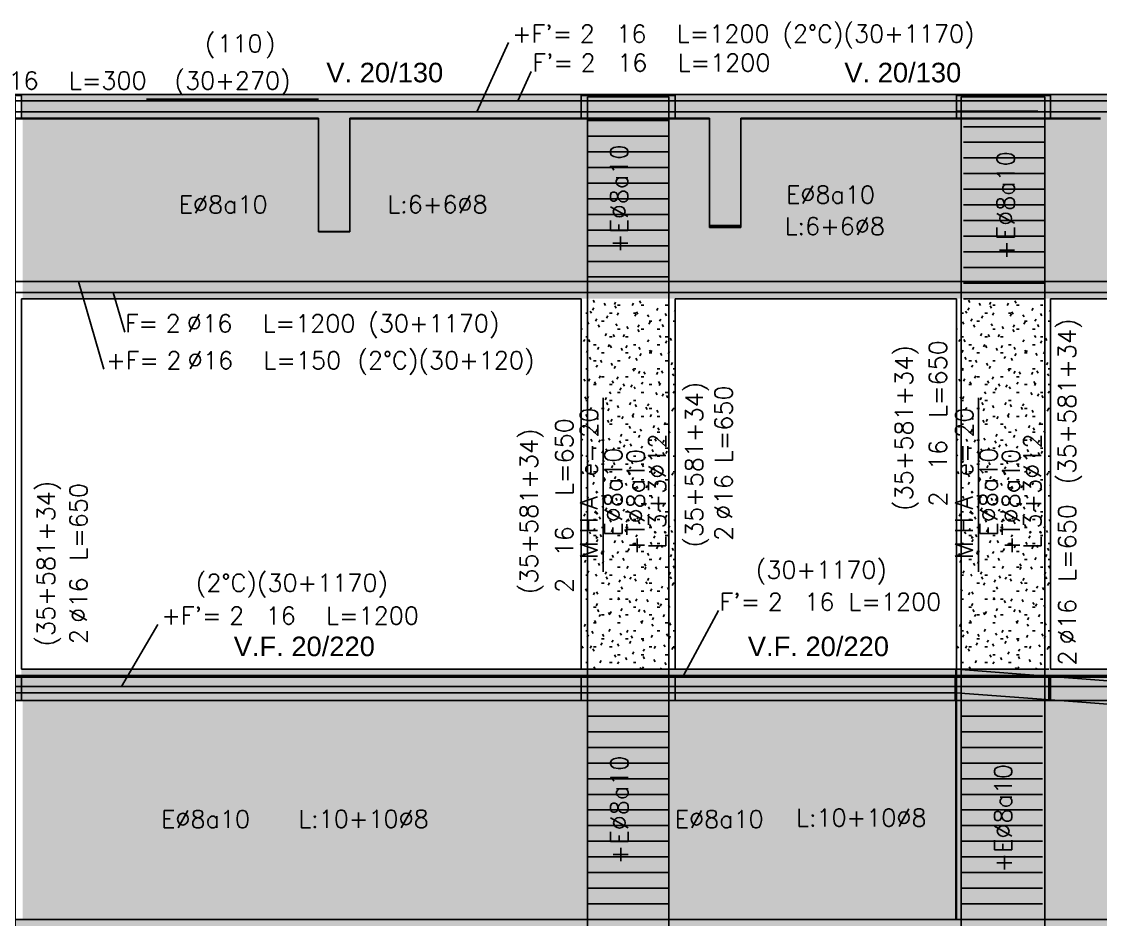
# Model space of a CAD drawing. Extents: x -58 to 5689, y 66 to 4123.
# Drawn here: x 644 to 1334, y 412 to 986 of the extents above; entities that cross this region are included whole.
import ezdxf
from ezdxf.enums import TextEntityAlignment as Align

# ---------------------------------------------------------------- set-up
doc = ezdxf.new("R2010")
doc.units = 0
doc.header["$LTSCALE"] = 30
doc.header["$MEASUREMENT"] = 0
doc.layers.get('0').update_dxf_attribs({"linetype": 'CONTINUOUS'})
doc.layers.add('EJE8$0$RLA-ACHURADO', color=30, linetype='CONTINUOUS', transparency=0.7)
doc.layers.add('EJE8$0$RLA-CONTORNO', color=30, linetype='CONTINUOUS', lineweight=25)
doc.layers.add('EJE8$0$RLA-TEXTOS-1', color=9, linetype='CONTINUOUS', lineweight=9)
for name, color, linetype in [('EJE8$0$RLA-CONTORNOS', 3, 'CONTINUOUS'), ('EJE8$0$RLA-FE', 7, 'CONTINUOUS'), ('EJE8$0$RLA-TEXTOS-FE', 9, 'CONTINUOUS'), ('EJE8$0$TEXTOS-FE', 9, 'CONTINUOUS'), ('EJE8$0$TEXTOS1', 9, 'CONTINUOUS')]:
    doc.layers.add(name, color=color, linetype=linetype)
doc.styles.add('EJE8$0$Arial_2', font='arial.ttf', dxfattribs={"height": 12.5})
doc.styles.add('EJE8$0$ROMANS', font='romans.shx', dxfattribs={"height": 11.25})
pattern_1 = [(0, (-1384.834, -1595.194), (20.32, 5.08), [1.676, -13.564, 1.676, -13.564, -81.28]), (0, (-1384.834, -1595.194), (20.32, 5.08), [-30.48, 1.676, -28.804, 1.676, -13.564, -35.56]), (0, (-1384.834, -1595.194), (20.32, 5.08), [-76.2, 1.676, -8.484, 1.676, -23.724]), (120, (-1377.214, -1592.654), (-14.559409, 15.057636), [1.676, -13.564, 1.676, -13.564, -81.28]), (120, (-1377.214, -1592.654), (-14.559409, 15.057636), [-30.48, 1.676, -28.804, 1.676, -13.564, -35.56]), (120, (-1377.214, -1592.654), (-14.559409, 15.057636), [-76.2, 1.676, -8.484, 1.676, -23.724]), (240, (-1374.674, -1582.494), (-5.760591, -20.137636), [1.676, -13.564, 1.676, -13.564, -81.28]), (240, (-1374.674, -1582.494), (-5.760591, -20.137636), [-30.48, 1.676, -28.804, 1.676, -13.564, -35.56]), (240, (-1374.674, -1582.494), (-5.760591, -20.137636), [-76.2, 1.676, -8.484, 1.676, -23.724])]

# ---------------------------------------------------------------- blocks, each defined once
blk = doc.blocks.new('*U81')
at = {"layer": 'EJE8$0$RLA-FE'}
for p, q in [((0, -30), (0, 0)), ((0, 0), (188.21, 0)), ((188.21, 0), (238.21, 0)), ((238.21, 0), (270, 0)), ((270, 0), (270, 0))]:
    blk.add_line(p, q, dxfattribs=at)
at = {"layer": 'EJE8$0$RLA-FE', "color": 3, "style": 'EJE8$0$ROMANS', "flags": 8}
for tag, p in [('F=', (43.44, 7.32)), ('NUM', (57.85, 7.32))]:
    blk.add_attdef(tag, text='', height=11.25, dxfattribs=at).set_placement(p, align=Align.RIGHT)
at = {"layer": 'EJE8$0$RLA-FE', "color": 3, "style": 'EJE8$0$ROMANS'}
for tag, p, flags in [('PHI', (61.74, 7.54), 14), ('DIAM', (71.6, 7.32), 12), ('MINUS', (93.62, 7.32), 13), ('MARK', (107.01, 7.32), 13), ('TEXTO_FE1', (110.31, 7.32), 8), ('TEXTO_FE2', (177.83, 7.34), 8), ('TIPO', (133.8, -75.78), 13), ('NVECES', (119.93, -94.72), 13), ('NUMFE', (123.86, -114.48), 13), ('CAPA', (132.06, -133.6), 13), ('DESPLAZA', (278.34, -151.59), 13), ('ESPACIO', (284.39, -169.95), 13), ('CANT', (298.23, -188.75), 13)]:
    blk.add_attdef(tag, p, '', height=11.25, dxfattribs=dict(at, flags=flags))
blk = doc.blocks.new('*U84')
at = {"layer": 'EJE8$0$RLA-FE'}
for q in [(0, 0), (1118.21, 0)]:
    blk.add_line((0, 0), q, dxfattribs=at)
at = {"layer": 'EJE8$0$RLA-FE', "color": 3, "style": 'EJE8$0$ROMANS', "flags": 8}
for tag, p in [('F=', (272.77, 18.78)), ('NUM', (287.18, 18.78))]:
    blk.add_attdef(tag, text='', height=11.25, dxfattribs=at).set_placement(p, align=Align.RIGHT)
at = {"layer": 'EJE8$0$RLA-FE', "color": 3, "style": 'EJE8$0$ROMANS'}
for tag, p, flags in [('PHI', (291.08, 18.99), 14), ('DIAM', (300.93, 18.78), 12), ('MINUS', (322.95, 18.78), 13), ('MARK', (336.34, 18.78), 13), ('TEXTO_FE1', (339.64, 18.78), 8), ('TEXTO_FE2', (407.17, 18.8), 8), ('TIPO', (598.8, -75.78), 13), ('NVECES', (584.93, -94.72), 13), ('NUMFE', (588.86, -114.48), 13), ('CAPA', (597.06, -133.6), 13), ('DESPLAZA', (278.34, -151.59), 13), ('ESPACIO', (284.39, -169.95), 13), ('CANT', (298.23, -188.75), 13)]:
    blk.add_attdef(tag, p, '', height=11.25, dxfattribs=dict(at, flags=flags))
blk = doc.blocks.new('*U83')
at = {"layer": 'EJE8$0$RLA-FE', "color": 6}
blk.add_line((0, 1), (110, 1), dxfattribs=at)
at = {"layer": 'EJE8$0$RLA-FE', "color": 3, "style": 'EJE8$0$ROMANS', "flags": 8}
for tag, p in [('(', (40.66, 31.05)), ('EMP', (59.68, 31.05)), (')', (78.99, 31.05))]:
    blk.add_attdef(tag, text='', height=11.25, dxfattribs=at).set_placement(p, align=Align.CENTER)
blk = doc.blocks.new('*U88')
at = {"layer": 'EJE8$0$RLA-FE'}
blk.add_line((0, 0), (1088.21, 0), dxfattribs=at)
at = {"layer": 'EJE8$0$RLA-FE', "color": 3, "style": 'EJE8$0$ROMANS', "flags": 8}
for tag, p in [('F=', (167.37, -25.3)), ('NUM', (181.78, -25.3))]:
    blk.add_attdef(tag, text='', height=11.25, dxfattribs=at).set_placement(p, align=Align.RIGHT)
at = {"layer": 'EJE8$0$RLA-FE', "color": 3, "style": 'EJE8$0$ROMANS'}
for tag, p, flags in [('PHI', (185.67, -25.08), 12), ('DIAM', (195.53, -25.3), 12), ('MINUS', (217.55, -25.3), 13), ('MARK', (230.94, -25.3), 13), ('TEXTO_FE1', (234.24, -25.3), 8), ('TEXTO_FE2', (301.76, -25.28), 8), ('TIPO', (583.8, -57.92), 13), ('NVECES', (569.93, -76.86), 13), ('NUMFE', (573.86, -96.62), 13), ('CAPA', (582.06, -115.74), 13), ('DESPLAZA', (277.18, -134.17), 13), ('ESPACIO', (283.22, -152.53), 13), ('CANT', (297.06, -171.33), 13)]:
    blk.add_attdef(tag, p, '', height=11.25, dxfattribs=dict(at, flags=flags))
blk = doc.blocks.new('*U89')
at = {"layer": 'EJE8$0$RLA-FE'}
blk.add_line((0, 0), (1088.21, 0), dxfattribs=at)
at = {"layer": 'EJE8$0$RLA-FE', "color": 3, "style": 'EJE8$0$ROMANS', "flags": 8}
for tag, p in [('F=', (432.23, 44.26)), ('NUM', (446.63, 44.26))]:
    blk.add_attdef(tag, text='', height=11.25, dxfattribs=at).set_placement(p, align=Align.RIGHT)
at = {"layer": 'EJE8$0$RLA-FE', "color": 3, "style": 'EJE8$0$ROMANS'}
for tag, p, flags in [('PHI', (450.53, 44.48), 14), ('DIAM', (460.39, 44.26), 12), ('MINUS', (482.4, 44.26), 13), ('MARK', (495.8, 44.26), 13), ('TEXTO_FE1', (499.1, 44.26), 8), ('TEXTO_FE2', (566.62, 44.28), 8), ('TIPO', (583.8, -75.78), 13), ('NVECES', (569.93, -94.72), 13), ('NUMFE', (573.86, -114.48), 13), ('CAPA', (582.06, -133.6), 13), ('DESPLAZA', (278.34, -151.59), 13), ('ESPACIO', (284.39, -169.95), 13), ('CANT', (298.23, -188.75), 13)]:
    blk.add_attdef(tag, p, '', height=11.25, dxfattribs=dict(at, flags=flags))
blk = doc.blocks.new('*U90')
at = {"layer": 'EJE8$0$RLA-FE'}
blk.add_line((0, 0), (1088.21, 0), dxfattribs=at)
at = {"layer": 'EJE8$0$RLA-FE', "color": 3, "style": 'EJE8$0$ROMANS', "flags": 8}
for tag, p in [('F=', (167.87, -56.05)), ('NUM', (182.28, -56.05))]:
    blk.add_attdef(tag, text='', height=11.25, dxfattribs=at).set_placement(p, align=Align.RIGHT)
at = {"layer": 'EJE8$0$RLA-FE', "color": 3, "style": 'EJE8$0$ROMANS'}
for tag, p, flags in [('PHI', (186.18, -55.83), 12), ('DIAM', (196.03, -56.05), 12), ('MINUS', (218.05, -56.05), 13), ('MARK', (231.44, -56.05), 13), ('TEXTO_FE1', (234.75, -56.05), 8), ('TEXTO_FE2', (294.78, -56.03), 8), ('TIPO', (583.8, -57.92), 13), ('NVECES', (569.93, -76.86), 13), ('NUMFE', (573.86, -96.62), 13), ('CAPA', (582.06, -115.74), 13), ('DESPLAZA', (277.18, -134.17), 13), ('ESPACIO', (283.22, -152.53), 13), ('CANT', (297.06, -171.33), 13)]:
    blk.add_attdef(tag, p, '', height=11.25, dxfattribs=dict(at, flags=flags))
blk = doc.blocks.new('*U97')
at = {"layer": 'EJE8$0$RLA-FE'}
blk.add_line((0, 0), (1088.21, 0), dxfattribs=at)
at = {"layer": 'EJE8$0$RLA-FE', "color": 3, "style": 'EJE8$0$ROMANS'}
for tag, p, flags in [('TEXTO_FE2', (549.62, 61.96), 8), ('PHI', (570.78, 41.68), 14), ('DIAM', (580.64, 41.47), 12), ('MINUS', (602.66, 41.47), 13), ('TEXTO_FE1', (608.89, 41.47), 8), ('MARK', (616.05, 41.47), 13), ('TIPO', (583.8, -75.78), 13), ('NVECES', (569.93, -94.72), 13), ('NUMFE', (573.86, -114.48), 13), ('CAPA', (582.06, -133.6), 13), ('DESPLAZA', (278.34, -151.59), 13), ('ESPACIO', (284.39, -169.95), 13), ('CANT', (298.23, -188.75), 13)]:
    blk.add_attdef(tag, p, '', height=11.25, dxfattribs=dict(at, flags=flags))
at = {"layer": 'EJE8$0$RLA-FE', "color": 3, "style": 'EJE8$0$ROMANS', "flags": 8}
for tag, p in [('F=', (552.48, 41.47)), ('NUM', (566.89, 41.47))]:
    blk.add_attdef(tag, text='', height=11.25, dxfattribs=at).set_placement(p, align=Align.RIGHT)
blk = doc.blocks.new('*U98')
at = {"layer": 'EJE8$0$RLA-FE'}
blk.add_line((0, 0), (1088.21, 0), dxfattribs=at)
at = {"layer": 'EJE8$0$RLA-FE', "color": 3, "style": 'EJE8$0$ROMANS'}
for tag, p, flags in [('TEXTO_FE2', (191.46, 60.64), 8), ('PHI', (226.25, 39.83), 14), ('DIAM', (236.1, 39.62), 12), ('MINUS', (258.12, 39.62), 13), ('MARK', (271.51, 39.62), 13), ('TEXTO_FE1', (274.81, 39.62), 8), ('TIPO', (583.8, -75.78), 13), ('NVECES', (569.93, -94.72), 13), ('NUMFE', (573.86, -114.48), 13), ('CAPA', (582.06, -133.6), 13), ('DESPLAZA', (278.34, -151.59), 13), ('ESPACIO', (284.39, -169.95), 13), ('CANT', (298.23, -188.75), 13)]:
    blk.add_attdef(tag, p, '', height=11.25, dxfattribs=dict(at, flags=flags))
at = {"layer": 'EJE8$0$RLA-FE', "color": 3, "style": 'EJE8$0$ROMANS', "flags": 8}
for tag, p in [('F=', (207.94, 39.62)), ('NUM', (222.35, 39.62))]:
    blk.add_attdef(tag, text='', height=11.25, dxfattribs=at).set_placement(p, align=Align.RIGHT)
blk = doc.blocks.new('*U106')
at = {"layer": 'EJE8$0$RLA-FE'}
for p, q in [((0, 35), (0, 0)), ((581, 0), (581, 34)), ((0, 0), (499.21, 0)), ((499.21, 0), (549.21, 0)), ((549.21, 0), (581, 0))]:
    blk.add_line(p, q, dxfattribs=at)
at = {"layer": 'EJE8$0$RLA-FE', "color": 3, "style": 'EJE8$0$ROMANS'}
for tag, p, flags in [('TEXTO_FE2', (229.53, -25.28), 8), ('PHI', (244.63, -45.82), 12), ('DIAM', (254.49, -46.03), 12), ('MINUS', (276.51, -46.03), 13), ('TEXTO_FE1', (284.43, -46.03), 8), ('MARK', (289.9, -46.03), 13), ('TIPO', (289.3, -57.92), 13), ('NVECES', (275.43, -76.86), 13), ('NUMFE', (279.36, -96.62), 13), ('CAPA', (287.56, -115.74), 13), ('DESPLAZA', (277.18, -134.17), 13), ('ESPACIO', (283.22, -152.53), 13), ('CANT', (297.06, -171.33), 13)]:
    blk.add_attdef(tag, p, '', height=11.25, dxfattribs=dict(at, flags=flags))
at = {"layer": 'EJE8$0$RLA-FE', "color": 3, "style": 'EJE8$0$ROMANS', "flags": 8}
for tag, p in [('F=', (226.33, -46.03)), ('NUM', (240.74, -46.03))]:
    blk.add_attdef(tag, text='', height=11.25, dxfattribs=at).set_placement(p, align=Align.RIGHT)
blk = doc.blocks.new('*U104')
at = {"layer": 'EJE8$0$RLA-FE'}
for p, q in [((0, 35), (0, 0)), ((581, 0), (581, 34)), ((0, 0), (499.21, 0)), ((499.21, 0), (549.21, 0)), ((549.21, 0), (581, 0))]:
    blk.add_line(p, q, dxfattribs=at)
at = {"layer": 'EJE8$0$RLA-FE', "color": 3, "style": 'EJE8$0$ROMANS'}
for tag, p, flags in [('TEXTO_FE2', (292.81, -21.81), 8), ('PHI', (310.61, -40.41), 12), ('DIAM', (320.46, -40.62), 12), ('MINUS', (342.48, -40.62), 13), ('TEXTO_FE1', (346.8, -40.62), 8), ('MARK', (355.87, -40.62), 13), ('TIPO', (289.3, -57.92), 13), ('NVECES', (275.43, -76.86), 13), ('NUMFE', (279.36, -96.62), 13), ('CAPA', (287.56, -115.74), 13), ('DESPLAZA', (277.18, -134.17), 13), ('ESPACIO', (283.22, -152.53), 13), ('CANT', (297.06, -171.33), 13)]:
    blk.add_attdef(tag, p, '', height=11.25, dxfattribs=dict(at, flags=flags))
at = {"layer": 'EJE8$0$RLA-FE', "color": 3, "style": 'EJE8$0$ROMANS', "flags": 8}
for tag, p in [('F=', (292.3, -40.62)), ('NUM', (306.71, -40.62))]:
    blk.add_attdef(tag, text='', height=11.25, dxfattribs=at).set_placement(p, align=Align.RIGHT)
blk = doc.blocks.new('*U102')
at = {"layer": 'EJE8$0$RLA-FE'}
for p, q in [((0, 35), (0, 0)), ((581, 0), (581, 34)), ((0, 0), (499.21, 0)), ((499.21, 0), (549.21, 0)), ((549.21, 0), (581, 0))]:
    blk.add_line(p, q, dxfattribs=at)
at = {"layer": 'EJE8$0$RLA-FE', "color": 3, "style": 'EJE8$0$ROMANS', "flags": 8}
for tag, p in [('F=', (212.59, -19.89)), ('NUM', (227, -19.89))]:
    blk.add_attdef(tag, text='', height=11.25, dxfattribs=at).set_placement(p, align=Align.RIGHT)
at = {"layer": 'EJE8$0$RLA-FE', "color": 3, "style": 'EJE8$0$ROMANS'}
for tag, p, flags in [('PHI', (230.9, -19.68), 12), ('DIAM', (240.75, -19.89), 12), ('MINUS', (262.77, -19.89), 13), ('TEXTO_FE1', (270.94, -19.89), 8), ('MARK', (276.16, -19.89), 13), ('TEXTO_FE2', (333.28, -19.88), 8), ('TIPO', (289.3, -57.92), 13), ('NVECES', (275.43, -76.86), 13), ('NUMFE', (279.36, -96.62), 13), ('CAPA', (287.56, -115.74), 13), ('DESPLAZA', (277.18, -134.17), 13), ('ESPACIO', (283.22, -152.53), 13), ('CANT', (297.06, -171.33), 13)]:
    blk.add_attdef(tag, p, '', height=11.25, dxfattribs=dict(at, flags=flags))
blk = doc.blocks.new('*U105')
at = {"layer": 'EJE8$0$RLA-FE'}
for p, q in [((0, -35), (0, 0)), ((0, 0), (499.21, 0)), ((499.21, 0), (549.21, 0)), ((549.21, 0), (581, 0)), ((581, 0), (581, -34))]:
    blk.add_line(p, q, dxfattribs=at)
at = {"layer": 'EJE8$0$RLA-FE', "color": 3, "style": 'EJE8$0$ROMANS'}
for tag, p, flags in [('TEXTO_FE2', (262.95, 31.87), 8), ('PHI', (277.32, 9.54), 14), ('DIAM', (287.18, 9.32), 12), ('MINUS', (309.2, 9.32), 13), ('MARK', (322.59, 9.32), 13), ('TEXTO_FE1', (325.89, 9.32), 8), ('TIPO', (289.3, -75.78), 13), ('NVECES', (275.43, -94.72), 13), ('NUMFE', (279.36, -114.48), 13), ('CAPA', (287.56, -133.6), 13), ('DESPLAZA', (278.34, -151.59), 13), ('ESPACIO', (284.39, -169.95), 13), ('CANT', (298.23, -188.75), 13)]:
    blk.add_attdef(tag, p, '', height=11.25, dxfattribs=dict(at, flags=flags))
at = {"layer": 'EJE8$0$RLA-FE', "color": 3, "style": 'EJE8$0$ROMANS', "flags": 8}
for tag, p in [('F=', (259.02, 9.32)), ('NUM', (273.43, 9.32))]:
    blk.add_attdef(tag, text='', height=11.25, dxfattribs=at).set_placement(p, align=Align.RIGHT)
blk = doc.blocks.new('*U107')
at = {"layer": 'EJE8$0$RLA-FE'}
for p, q in [((0, -35), (0, 0)), ((0, 0), (499.21, 0)), ((499.21, 0), (549.21, 0)), ((549.21, 0), (581, 0)), ((581, 0), (581, -34))]:
    blk.add_line(p, q, dxfattribs=at)
at = {"layer": 'EJE8$0$RLA-FE', "color": 3, "style": 'EJE8$0$ROMANS'}
for tag, p, flags in [('TEXTO_FE2', (316.22, 31.07), 8), ('PHI', (332.55, 9.54), 14), ('DIAM', (342.4, 9.32), 12), ('MINUS', (364.42, 9.32), 13), ('TEXTO_FE1', (375.75, 9.32), 8), ('MARK', (377.81, 9.32), 13), ('TIPO', (289.3, -75.78), 13), ('NVECES', (275.43, -94.72), 13), ('NUMFE', (279.36, -114.48), 13), ('CAPA', (287.56, -133.6), 13), ('DESPLAZA', (278.34, -151.59), 13), ('ESPACIO', (284.39, -169.95), 13), ('CANT', (298.23, -188.75), 13)]:
    blk.add_attdef(tag, p, '', height=11.25, dxfattribs=dict(at, flags=flags))
at = {"layer": 'EJE8$0$RLA-FE', "color": 3, "style": 'EJE8$0$ROMANS', "flags": 8}
for tag, p in [('F=', (314.24, 9.32)), ('NUM', (328.65, 9.32))]:
    blk.add_attdef(tag, text='', height=11.25, dxfattribs=at).set_placement(p, align=Align.RIGHT)
blk = doc.blocks.new('*U118')
at = {"layer": 'EJE8$0$TEXTOS1', "color": 5}
blk.add_line((-55.6, 0), (55.6, 0), dxfattribs=at)
at = {"layer": 'EJE8$0$TEXTOS-FE', "color": 9, "style": 'EJE8$0$ROMANS', "flags": 12}
for tag, p in [('ESTRIBO', (-49.18, -16.67)), ('TRABA', (-48.07, -31.87))]:
    blk.add_attdef(tag, p, '', height=11.25, dxfattribs=at)
at = {"layer": 'EJE8$0$TEXTOS1', "color": 9, "style": 'EJE8$0$ROMANS'}
blk.add_text('M.H.A. e=', height=11.25, dxfattribs=at).set_placement((-10.55, 3.6), align=Align.CENTER)
at = {"layer": 'EJE8$0$TEXTOS1', "color": 9, "style": 'EJE8$0$ROMANS', "flags": 12}
blk.add_attdef('ESPESOR', (30.06, 3.44), '', height=11.25, dxfattribs=at)
blk = doc.blocks.new('EJE8')
at = {"layer": 'EJE8$0$RLA-ACHURADO'}
h = blk.add_hatch(dxfattribs=at)
h.set_pattern_fill('SAND - DENSE', color=256, style=0, pattern_type=2)
h.set_pattern_definition(pattern_1)
h.paths.add_polyline_path([(-1446.4, -555), (-1446.4, -424.47), (-2343.85, -424.47), (-2343.85, -555)])
h = blk.add_hatch(dxfattribs=at)
h.set_pattern_fill('SAND - DENSE', color=256, style=0, pattern_type=2)
h.set_pattern_definition([(0, (-1384.834, -439.505), (20.32, 0.028), [1.676, -13.564, 1.676, -13.564, -81.28]), (0, (-1384.834, -439.505), (20.32, 0.028), [-30.48, 1.676, -28.804, 1.676, -13.564, -35.56]), (0, (-1384.834, -439.505), (20.32, 0.028), [-76.2, 1.676, -8.484, 1.676, -23.724]), (179.455, (-1377.214, -439.491), (-14.5598739844, 0.0824958117), [0.838, -6.782, 0.838, -6.782, -40.642]), (179.455, (-1377.214, -439.491), (-14.5598739844, 0.0824958117), [-15.241, 0.838, -14.402, 0.838, -6.782, -17.781]), (179.455, (-1377.214, -439.491), (-14.5598739844, 0.0824958117), [-38.102, 0.838, -4.242, 0.838, -11.862]), (180.545, (-1374.674, -439.435), (-5.7602067108, -0.1107955282), [0.838, -6.782, 0.838, -6.782, -40.642]), (180.545, (-1374.674, -439.435), (-5.7602067108, -0.1107955282), [-15.241, 0.838, -14.402, 0.838, -6.782, -17.781]), (180.545, (-1374.674, -439.435), (-5.7602067108, -0.1107955282), [-38.102, 0.838, -4.242, 0.838, -11.862])])
h.paths.add_polyline_path([(-1761.01, -439.75), (-1654.51, -439.75), (-1654.51, -439.47), (-1884.51, -439.47), (-1884.51, -439.75)], flags=0)
h.paths.add_polyline_path([(-1926.51, -439.75), (-1904.51, -439.75), (-1904.51, -439.47), (-2134.51, -439.47), (-2134.51, -439.75), (-1986.51, -439.75)], flags=0)
h.paths.add_polyline_path([(-654.52, -439.75), (-654.52, -439.47), (-884.52, -439.47), (-884.52, -439.75), (-727.67, -439.75)], flags=0)
h.paths.add_polyline_path([(-528.02, -439.75), (-404.52, -439.75), (-404.52, -439.47), (-634.52, -439.47), (-634.52, -439.75)], flags=0)
h.paths.add_polyline_path([(-384.52, -439.75), (-259.52, -439.75), (-259.52, -439.47), (-384.52, -439.47)], flags=0)
h.paths.add_polyline_path([(-2154.51, -439.75), (-2154.51, -439.47), (-2409.52, -439.47), (-2409.52, -439.75), (-2272.59, -439.75)], flags=0)
h.paths.add_polyline_path([(-1384.52, -439.75), (-1154.52, -439.75), (-1154.52, -439.47), (-1384.52, -439.47)], flags=0)
h.paths.add_polyline_path([(-904.52, -439.75), (-904.52, -439.47), (-1134.52, -439.47), (-1134.52, -439.75), (-1028.02, -439.75)], flags=0)
h.paths.add_polyline_path([(-1446.51, -439.75), (-1404.52, -439.75), (-1404.52, -439.47), (-1634.51, -439.47), (-1634.51, -439.75), (-1511.02, -439.75)], flags=0)
h = blk.add_hatch(dxfattribs=at)
h.set_pattern_fill('SAND - DENSE', color=256, style=0, pattern_type=2)
h.set_pattern_definition([(0, (-1384.834, -508.417), (20.32, 0.05), [1.676, -13.564, 1.676, -13.564, -81.28]), (0, (-1384.834, -508.417), (20.32, 0.05), [-30.48, 1.676, -28.804, 1.676, -13.564, -35.56]), (0, (-1384.834, -508.417), (20.32, 0.05), [-76.2, 1.676, -8.484, 1.676, -23.724]), (179.016, (-1377.214, -508.392), (-14.559587327, 0.149056623), [0.838, -6.783, 0.838, -6.783, -40.646]), (179.016, (-1377.214, -508.392), (-14.559587327, 0.149056623), [-15.242, 0.838, -14.404, 0.838, -6.783, -17.783]), (179.016, (-1377.214, -508.392), (-14.559587327, 0.149056623), [-38.106, 0.838, -4.242, 0.838, -11.864]), (180.984, (-1374.674, -508.291), (-5.760415636, -0.199954232), [0.838, -6.783, 0.838, -6.783, -40.646]), (180.984, (-1374.674, -508.291), (-5.760415636, -0.199954232), [-15.242, 0.838, -14.404, 0.838, -6.783, -17.783]), (180.984, (-1374.674, -508.291), (-5.760415636, -0.199954232), [-38.106, 0.838, -4.242, 0.838, -11.864])])
h.paths.add_polyline_path([(-1904.51, -508.82), (-1884.51, -508.82), (-1884.51, -508.31), (-1904.51, -508.31)], flags=0)
h = blk.add_hatch(dxfattribs=at)
h.set_pattern_fill('SAND - DENSE', color=256, style=0, pattern_type=2)
h.set_pattern_definition([(0, (-1026.8213, -1776.0603), (20.32, 5.08), [1.676, -13.564, 1.676, -13.564, -81.28]), (0, (-1026.8213, -1776.0603), (20.32, 5.08), [-30.48, 1.676, -28.804, 1.676, -13.564, -35.56]), (0, (-1026.8213, -1776.0603), (20.32, 5.08), [-76.2, 1.676, -8.484, 1.676, -23.724]), (120, (-1019.2013, -1773.5203), (-14.559409, 15.057636), [1.676, -13.564, 1.676, -13.564, -81.28]), (120, (-1019.2013, -1773.5203), (-14.559409, 15.057636), [-30.48, 1.676, -28.804, 1.676, -13.564, -35.56]), (120, (-1019.2013, -1773.5203), (-14.559409, 15.057636), [-76.2, 1.676, -8.484, 1.676, -23.724]), (240, (-1016.6613, -1763.3603), (-5.760591, -20.137636), [1.676, -13.564, 1.676, -13.564, -81.28]), (240, (-1016.6613, -1763.3603), (-5.760591, -20.137636), [-30.48, 1.676, -28.804, 1.676, -13.564, -35.56]), (240, (-1016.6613, -1763.3603), (-5.760591, -20.137636), [-76.2, 1.676, -8.484, 1.676, -23.724])])
h.paths.add_polyline_path([(-1926.51, -792), (-1926.51, -555.31), (-1986.51, -555.31), (-1986.51, -792)])
h = blk.add_hatch(dxfattribs=at)
h.set_pattern_fill('SAND - DENSE', color=256, style=0, pattern_type=2)
h.set_pattern_definition([(0, (-786.8213, -1776.0603), (20.32, 5.08), [1.676, -13.564, 1.676, -13.564, -81.28]), (0, (-786.8213, -1776.0603), (20.32, 5.08), [-30.48, 1.676, -28.804, 1.676, -13.564, -35.56]), (0, (-786.8213, -1776.0603), (20.32, 5.08), [-76.2, 1.676, -8.484, 1.676, -23.724]), (120, (-779.2013, -1773.5203), (-14.559409, 15.057636), [1.676, -13.564, 1.676, -13.564, -81.28]), (120, (-779.2013, -1773.5203), (-14.559409, 15.057636), [-30.48, 1.676, -28.804, 1.676, -13.564, -35.56]), (120, (-779.2013, -1773.5203), (-14.559409, 15.057636), [-76.2, 1.676, -8.484, 1.676, -23.724]), (240, (-776.6613, -1763.3603), (-5.760591, -20.137636), [1.676, -13.564, 1.676, -13.564, -81.28]), (240, (-776.6613, -1763.3603), (-5.760591, -20.137636), [-30.48, 1.676, -28.804, 1.676, -13.564, -35.56]), (240, (-776.6613, -1763.3603), (-5.760591, -20.137636), [-76.2, 1.676, -8.484, 1.676, -23.724])])
h.paths.add_polyline_path([(-1686.51, -792), (-1686.51, -555.31), (-1746.51, -555.31), (-1746.51, -792)])
h = blk.add_hatch(dxfattribs=at)
h.set_pattern_fill('SAND - DENSE', color=256, style=0, pattern_type=2)
h.set_pattern_definition(pattern_1)
h.paths.add_polyline_path([(-1446.92, -797), (-1446.92, -792), (-2344.64, -792), (-2344.64, -797)])
h = blk.add_hatch(dxfattribs=at)
h.set_pattern_fill('SAND - DENSE', color=256, style=0, pattern_type=2)
h.set_pattern_definition([(0, (-1384.834, -514.707), (20.32, 0.025), [1.676, -13.564, 1.676, -13.564, -81.28]), (0, (-1384.834, -514.707), (20.32, 0.025), [-30.48, 1.676, -28.804, 1.676, -13.564, -35.56]), (0, (-1384.834, -514.707), (20.32, 0.025), [-76.2, 1.676, -8.484, 1.676, -23.724]), (179.512, (-1377.214, -514.695), (-14.5598977467, 0.0740108445), [0.838, -6.782, 0.838, -6.782, -40.641]), (179.512, (-1377.214, -514.695), (-14.5598977467, 0.0740108445), [-15.241, 0.838, -14.402, 0.838, -6.782, -17.781]), (179.512, (-1377.214, -514.695), (-14.5598977467, 0.0740108445), [-38.101, 0.838, -4.242, 0.838, -11.862]), (180.488, (-1374.674, -514.645), (-5.7603651865, -0.0990652213), [0.838, -6.782, 0.838, -6.782, -40.641]), (180.488, (-1374.674, -514.645), (-5.7603651865, -0.0990652213), [-15.241, 0.838, -14.402, 0.838, -6.782, -17.781]), (180.488, (-1374.674, -514.645), (-5.7603651865, -0.0990652213), [-38.101, 0.838, -4.242, 0.838, -11.862])])
h.paths.add_polyline_path([(-1746.51, -797), (-1746.51, -792.03), (-1746.89, -792), (-1746.89, -797)], flags=0)
h = blk.add_hatch(dxfattribs=at)
h.set_pattern_fill('SAND - DENSE', color=256, style=0, pattern_type=2)
h.set_pattern_definition(pattern_1)
h.paths.add_polyline_path([(-239.52, -812), (-239.52, -797), (-2429.52, -797), (-2429.52, -812), (-727.67, -812)], flags=0)
h = blk.add_hatch(dxfattribs=at)
h.set_pattern_fill('SAND - DENSE', color=256, style=0, pattern_type=2)
h.set_pattern_definition(pattern_1)
h.paths.add_polyline_path([(-2343.82, -952), (-259.52, -952), (-259.52, -812), (-2343.82, -812)])
h = blk.add_hatch(dxfattribs=at)
h.set_pattern_fill('SAND - DENSE', color=256, style=0, pattern_type=2)
h.set_pattern_definition(pattern_1)
h.paths.add_polyline_path([(-279.52, -1012), (-279.52, -952), (-2389.52, -952), (-2389.52, -1012), (-727.67, -1012)], flags=0)
at = {"layer": 'EJE8$0$RLA-CONTORNO'}
for p, q in [((-239.52, -424.47), (-2429.52, -424.47)), ((-2344.52, -425), (-2409.52, -425)), ((-2344.52, -439.75), (-2344.52, -425)), ((-1926.51, -425), (-1986.51, -425)), ((-1986.51, -425), (-1986.51, -439.75)), ((-1926.51, -439.75), (-1926.51, -425)), ((-1686.51, -425), (-1746.51, -425)), ((-1746.51, -425), (-1746.51, -439.75)), ((-1686.51, -439.75), (-1686.51, -425)), ((-2429.52, -439.47), (-2154.51, -439.47)), ((-2154.51, -440.08), (-2409.52, -440.08)), ((-2154.51, -439.75), (-2344.52, -439.75)), ((-2344.52, -439.75), (-2344.52, -439.86)), ((-2154.51, -439.47), (-2154.51, -512.32)), ((-2134.51, -512.32), (-2134.51, -439.47)), ((-2134.51, -439.47), (-1904.51, -439.47)), ((-1986.51, -439.75), (-2134.51, -439.75)), ((-1904.51, -440.08), (-2134.51, -440.08)), ((-1986.51, -439.86), (-1986.51, -439.75)), ((-1904.51, -439.75), (-1926.51, -439.75)), ((-1926.51, -439.75), (-1926.51, -439.86)), ((-1904.51, -439.47), (-1904.51, -508.31)), ((-1884.51, -508.31), (-1884.51, -439.47)), ((-1884.51, -439.47), (-1654.51, -439.47)), ((-1746.51, -439.75), (-1884.51, -439.75)), ((-1654.51, -440.08), (-1884.51, -440.08)), ((-1746.51, -439.86), (-1746.51, -439.75)), ((-1654.51, -439.75), (-1686.51, -439.75)), ((-1686.51, -439.75), (-1686.51, -439.86)), ((-1904.51, -508.31), (-1884.51, -508.31)), ((-1904.51, -508.82), (-1904.51, -508.31)), ((-1904.51, -508.82), (-1884.51, -508.82)), ((-1904.51, -508.82), (-1904.51, -509.02)), ((-1904.51, -509.02), (-1884.51, -509.02)), ((-1904.51, -509.02), (-1904.51, -509.41)), ((-1884.51, -509.41), (-1904.51, -509.41)), ((-1884.51, -508.82), (-1884.51, -508.31)), ((-1884.51, -509.02), (-1884.51, -508.82)), ((-1884.51, -509.41), (-1884.51, -509.02)), ((-2154.51, -511.97), (-2134.51, -511.97)), ((-2134.51, -512.07), (-2154.51, -512.07)), ((-2154.51, -512.32), (-2134.51, -512.32)), ((-2429.52, -544), (-1986.51, -544)), ((-2344.52, -792), (-2344.52, -555)), ((-2344.52, -555), (-1986.51, -555)), ((-1986.51, -555), (-1986.51, -792)), ((-1926.51, -555), (-1746.51, -555)), ((-1926.51, -792), (-1926.51, -555)), ((-1746.51, -555), (-1746.51, -797)), ((-1686.51, -792), (-1686.51, -555)), ((-1686.51, -555), (-1446.51, -555)), ((-2344.52, -792), (-1986.51, -792)), ((-1926.51, -792), (-1986.5, -792)), ((-1926.51, -792), (-1746.89, -792)), ((-1687.48, -792), (-1747.47, -792)), ((-1746.89, -797), (-1746.89, -792)), ((-1746.51, -792.03), (-1746.89, -792)), ((-1680.65, -797), (-1746.5, -792.03)), ((-1686.51, -792), (-1446.51, -792)), ((-239.52, -797), (-2429.52, -797)), ((-2344.52, -812), (-2344.52, -797)), ((-1986.51, -797), (-1986.51, -812)), ((-1926.51, -812), (-1926.51, -797)), ((-1747.47, -797), (-1747.47, -812)), ((-1746.51, -797), (-1746.51, -812)), ((-1687.47, -812), (-1687.47, -797)), ((-1686.51, -812), (-1686.51, -797)), ((-1481.71, -812), (-1680.52, -797)), ((-2429.51, -807), (-1746.89, -807)), ((-1746.89, -807), (-1680.65, -812)), ((-2429.52, -812), (-239.52, -812)), ((-1746.89, -812), (-1746.89, -952)), ((-1746.51, -812), (-1746.51, -952)), ((-1680.52, -812), (-1083.76, -857)), ((-2389.52, -952), (-279.52, -952))]:
    blk.add_line(p, q, dxfattribs=at)
at = {"layer": 'EJE8$0$RLA-CONTORNOS', "color": 2}
for p, q in [((-2033.01, -391.21), (-2053.41, -435.47)), ((-2018.53, -409.71), (-2027.19, -428.49)), ((-2292, -600.05), (-2308.09, -544)), ((-2278.58, -576.43), (-2285.84, -551.13)), ((-1898.83, -754.53), (-1921.22, -796)), ((-2257.29, -763.38), (-2280.59, -803))]:
    blk.add_line(p, q, dxfattribs=at)
at = {"layer": 'EJE8$0$RLA-FE', "color": 1}
for p, q in [((-1746.51, -425), (-1694.51, -425)), ((-1982.51, -441.13), (-1930.51, -441.13)), ((-1746.51, -435), (-1694.51, -435)), ((-1742.05, -445), (-1690.05, -445)), ((-1982.51, -451.13), (-1930.51, -451.13)), ((-1742.05, -455), (-1690.05, -455)), ((-1982.51, -461.13), (-1930.51, -461.13)), ((-1742.05, -465), (-1690.05, -465)), ((-1982.51, -471.13), (-1930.51, -471.13)), ((-1742.05, -475), (-1690.05, -475)), ((-1982.51, -481.13), (-1930.51, -481.13)), ((-1742.05, -485), (-1690.05, -485)), ((-1982.51, -491.13), (-1930.51, -491.13)), ((-1742.05, -495), (-1690.05, -495)), ((-1982.51, -501.13), (-1930.51, -501.13)), ((-1742.05, -505), (-1690.05, -505)), ((-1982.51, -511.13), (-1930.51, -511.13)), ((-1742.05, -515), (-1690.05, -515)), ((-1982.51, -521.13), (-1930.51, -521.13)), ((-1982.51, -531.13), (-1930.51, -531.13)), ((-1742.05, -525), (-1690.05, -525)), ((-1742.05, -535), (-1690.05, -535)), ((-1982.51, -541.13), (-1930.51, -541.13)), ((-1742.05, -545), (-1690.05, -545)), ((-1982.51, -551.13), (-1930.51, -551.13)), ((-1742.05, -555), (-1690.05, -555)), ((-1982.51, -812), (-1930.51, -812)), ((-1743.47, -812), (-1691.48, -812)), ((-1982.51, -822), (-1930.51, -822)), ((-1743.47, -822), (-1691.48, -822)), ((-1982.51, -832), (-1930.51, -832)), ((-1743.47, -832), (-1691.48, -832)), ((-1982.51, -842), (-1930.51, -842)), ((-1743.47, -842), (-1691.48, -842)), ((-1982.51, -852), (-1930.51, -852)), ((-1743.47, -852), (-1691.48, -852)), ((-1982.51, -862), (-1930.51, -862)), ((-1743.47, -862), (-1691.48, -862)), ((-1982.51, -872), (-1930.51, -872)), ((-1743.47, -872), (-1691.48, -872)), ((-1982.51, -882), (-1930.51, -882)), ((-1743.47, -882), (-1691.48, -882)), ((-1982.51, -892), (-1930.51, -892)), ((-1743.47, -892), (-1691.48, -892)), ((-1982.51, -902), (-1930.51, -902)), ((-1743.47, -902), (-1691.48, -902)), ((-1982.51, -912), (-1930.51, -912)), ((-1743.47, -912), (-1691.48, -912)), ((-1982.51, -922), (-1930.51, -922)), ((-1743.47, -922), (-1691.48, -922)), ((-1982.51, -932), (-1930.51, -932)), ((-1743.47, -932), (-1691.48, -932)), ((-1982.51, -942), (-1930.51, -942)), ((-1743.47, -942), (-1691.48, -942)), ((-1982.51, -952), (-1930.51, -952)), ((-1743.47, -952), (-1691.48, -952))]:
    blk.add_line(p, q, dxfattribs=at)
ref = blk.add_blockref('*U118', (-1972.49, -674.01), dxfattribs=dict(rotation=90))
ref.add_attrib('ESPESOR', '20', (-1975.93, -643.95), dxfattribs={"layer": 'EJE8$0$TEXTOS1', "color": 9, "height": 11.25, "rotation": 90, "style": 'EJE8$0$ROMANS'})
ref = blk.add_blockref('*U118', (-1732.49, -674.01), dxfattribs=dict(rotation=90))
ref.add_attrib('ESPESOR', '20', (-1735.93, -643.95), dxfattribs={"layer": 'EJE8$0$TEXTOS1', "color": 9, "height": 11.25, "rotation": 90, "style": 'EJE8$0$ROMANS'})
at = {"layer": 'EJE8$0$RLA-FE'}
ref = blk.add_blockref('*U89', (-2424.52, -435.47), dxfattribs=at)
ref.add_attrib('DIAM', '16', (-1964.13, -391.21), dxfattribs={"color": 3, "height": 11.25, "style": 'EJE8$0$ROMANS'})
ref.add_attrib('NUM', '2', dxfattribs={"color": 3, "height": 11.25, "style": 'EJE8$0$ROMANS'}).set_placement((-1977.89, -391.21), align=Align.RIGHT)
ref.add_attrib('TEXTO_FE1', 'L=1200', (-1925.42, -391.21), dxfattribs={"color": 3, "height": 11.25, "style": 'EJE8$0$ROMANS'})
ref.add_attrib('TEXTO_FE2', '(2°C)(30+1170)', (-1857.9, -391.19), dxfattribs={"color": 3, "height": 11.25, "style": 'EJE8$0$ROMANS'})
ref.add_attrib('F=', "+F'=", dxfattribs={"color": 3, "height": 11.25, "style": 'EJE8$0$ROMANS'}).set_placement((-1992.29, -391.21), align=Align.RIGHT)
ref = blk.add_blockref('*U83', (-2264.52, -428.49), dxfattribs=at)
ref.add_attrib('EMP', '110', dxfattribs={"color": 3, "height": 11.25, "style": 'EJE8$0$ROMANS'}).set_placement((-2204.84, -397.44), align=Align.CENTER)
ref.add_attrib('(', '(', dxfattribs={"color": 3, "height": 11.25, "style": 'EJE8$0$ROMANS'}).set_placement((-2223.86, -397.44), align=Align.CENTER)
ref.add_attrib(')', ')', dxfattribs={"color": 3, "height": 11.25, "style": 'EJE8$0$ROMANS'}).set_placement((-2185.52, -397.44), align=Align.CENTER)
ref = blk.add_blockref('*U84', (-2264.52, -428.49), dxfattribs=at)
ref.add_attrib('DIAM', '16', (-1963.59, -409.71), dxfattribs={"color": 3, "height": 11.25, "style": 'EJE8$0$ROMANS'})
ref.add_attrib('NUM', '2', dxfattribs={"color": 3, "height": 11.25, "style": 'EJE8$0$ROMANS'}).set_placement((-1977.34, -409.71), align=Align.RIGHT)
ref.add_attrib('TEXTO_FE1', 'L=1200', (-1924.88, -409.71), dxfattribs={"color": 3, "height": 11.25, "style": 'EJE8$0$ROMANS'})
ref.add_attrib('F=', "F'=", dxfattribs={"color": 3, "height": 11.25, "style": 'EJE8$0$ROMANS'}).set_placement((-1991.75, -409.71), align=Align.RIGHT)
ref = blk.add_blockref('*U81', (-2424.52, -428.49), dxfattribs=at)
ref.add_attrib('DIAM', '16', (-2352.92, -421.17), dxfattribs={"color": 3, "height": 11.25, "style": 'EJE8$0$ROMANS'})
ref.add_attrib('NUM', '2', dxfattribs={"color": 3, "height": 11.25, "style": 'EJE8$0$ROMANS'}).set_placement((-2366.67, -421.17), align=Align.RIGHT)
ref.add_attrib('TEXTO_FE1', 'L=300', (-2314.21, -421.17), dxfattribs={"color": 3, "height": 11.25, "style": 'EJE8$0$ROMANS'})
ref.add_attrib('TEXTO_FE2', '(30+270)', (-2246.69, -421.15), dxfattribs={"color": 3, "height": 11.25, "style": 'EJE8$0$ROMANS'})
ref.add_attrib('F=', "F'=", dxfattribs={"color": 3, "height": 11.25, "style": 'EJE8$0$ROMANS'}).set_placement((-2381.08, -421.17), align=Align.RIGHT)
ref = blk.add_blockref('*U106', (-2348.52, -1007), dxfattribs=dict(at, rotation=90))
ref.add_attrib('DIAM', '16', (-2302.49, -752.51), dxfattribs={"color": 3, "height": 11.25, "rotation": 90, "style": 'EJE8$0$ROMANS'})
ref.add_attrib('NUM', '2', dxfattribs={"color": 3, "height": 11.25, "rotation": 90, "style": 'EJE8$0$ROMANS'}).set_placement((-2302.49, -766.26), align=Align.RIGHT)
ref.add_attrib('TEXTO_FE1', 'L=650', (-2302.49, -722.57), dxfattribs={"color": 3, "height": 11.25, "rotation": 90, "style": 'EJE8$0$ROMANS'})
ref.add_attrib('TEXTO_FE2', '(35+581+34)', (-2323.24, -777.47), dxfattribs={"color": 3, "height": 11.25, "rotation": 90, "style": 'EJE8$0$ROMANS'})
ref.add_attrib('PHI', '%%C', (-2302.7, -762.37), dxfattribs={"color": 3, "height": 11.25, "rotation": 90, "style": 'EJE8$0$ROMANS'})
ref = blk.add_blockref('*U105', (-1982.51, -1007), dxfattribs=dict(at, rotation=90))
ref.add_attrib('DIAM', '16', (-1991.83, -719.82), dxfattribs={"color": 3, "height": 11.25, "rotation": 90, "style": 'EJE8$0$ROMANS'})
ref.add_attrib('NUM', '2', dxfattribs={"color": 3, "height": 11.25, "rotation": 90, "style": 'EJE8$0$ROMANS'}).set_placement((-1991.83, -733.57), align=Align.RIGHT)
ref.add_attrib('TEXTO_FE1', 'L=650', (-1991.83, -681.11), dxfattribs={"color": 3, "height": 11.25, "rotation": 90, "style": 'EJE8$0$ROMANS'})
ref.add_attrib('TEXTO_FE2', '(35+581+34)', (-2014.37, -744.05), dxfattribs={"color": 3, "height": 11.25, "rotation": 90, "style": 'EJE8$0$ROMANS'})
ref = blk.add_blockref('*U104', (-1930.51, -1007), dxfattribs=dict(at, rotation=90))
ref.add_attrib('DIAM', '16', (-1889.89, -686.54), dxfattribs={"color": 3, "height": 11.25, "rotation": 90, "style": 'EJE8$0$ROMANS'})
ref.add_attrib('NUM', '2', dxfattribs={"color": 3, "height": 11.25, "rotation": 90, "style": 'EJE8$0$ROMANS'}).set_placement((-1889.89, -700.29), align=Align.RIGHT)
ref.add_attrib('TEXTO_FE1', 'L=650', (-1889.89, -660.2), dxfattribs={"color": 3, "height": 11.25, "rotation": 90, "style": 'EJE8$0$ROMANS'})
ref.add_attrib('TEXTO_FE2', '(35+581+34)', (-1908.7, -714.19), dxfattribs={"color": 3, "height": 11.25, "rotation": 90, "style": 'EJE8$0$ROMANS'})
ref.add_attrib('PHI', '%%C', (-1890.11, -696.39), dxfattribs={"color": 3, "height": 11.25, "rotation": 90, "style": 'EJE8$0$ROMANS'})
ref = blk.add_blockref('*U107', (-1743.47, -1007), dxfattribs=dict(at, rotation=90))
ref.add_attrib('DIAM', '16', (-1752.8, -664.6), dxfattribs={"color": 3, "height": 11.25, "rotation": 90, "style": 'EJE8$0$ROMANS'})
ref.add_attrib('NUM', '2', dxfattribs={"color": 3, "height": 11.25, "rotation": 90, "style": 'EJE8$0$ROMANS'}).set_placement((-1752.8, -678.35), align=Align.RIGHT)
ref.add_attrib('TEXTO_FE1', 'L=650', (-1752.8, -631.25), dxfattribs={"color": 3, "height": 11.25, "rotation": 90, "style": 'EJE8$0$ROMANS'})
ref.add_attrib('TEXTO_FE2', '(35+581+34)', (-1774.55, -690.78), dxfattribs={"color": 3, "height": 11.25, "rotation": 90, "style": 'EJE8$0$ROMANS'})
ref = blk.add_blockref('*U102', (-1690.05, -1007), dxfattribs=dict(at, rotation=90))
ref.add_attrib('DIAM', '16', (-1670.16, -766.25), dxfattribs={"color": 3, "height": 11.25, "rotation": 90, "style": 'EJE8$0$ROMANS'})
ref.add_attrib('NUM', '2', dxfattribs={"color": 3, "height": 11.25, "rotation": 90, "style": 'EJE8$0$ROMANS'}).set_placement((-1670.16, -780), align=Align.RIGHT)
ref.add_attrib('TEXTO_FE1', 'L=650', (-1670.16, -736.06), dxfattribs={"color": 3, "height": 11.25, "rotation": 90, "style": 'EJE8$0$ROMANS'})
ref.add_attrib('TEXTO_FE2', '(35+581+34)', (-1670.18, -673.72), dxfattribs={"color": 3, "height": 11.25, "rotation": 90, "style": 'EJE8$0$ROMANS'})
ref.add_attrib('PHI', '%%C', (-1670.37, -776.1), dxfattribs={"color": 3, "height": 11.25, "rotation": 90, "style": 'EJE8$0$ROMANS'})
ref = blk.add_blockref('*U90', (-2424.52, -544), dxfattribs=at)
ref.add_attrib('DIAM', '16', (-2228.49, -600.05), dxfattribs={"color": 3, "height": 11.25, "style": 'EJE8$0$ROMANS'})
ref.add_attrib('NUM', '2', dxfattribs={"color": 3, "height": 11.25, "style": 'EJE8$0$ROMANS'}).set_placement((-2242.24, -600.05), align=Align.RIGHT)
ref.add_attrib('TEXTO_FE1', 'L=150', (-2189.77, -600.05), dxfattribs={"color": 3, "height": 11.25, "style": 'EJE8$0$ROMANS'})
ref.add_attrib('TEXTO_FE2', '(2°C)(30+120)', (-2129.74, -600.03), dxfattribs={"color": 3, "height": 11.25, "style": 'EJE8$0$ROMANS'})
ref.add_attrib('PHI', '%%C', (-2238.34, -599.83), dxfattribs={"color": 3, "height": 11.25, "style": 'EJE8$0$ROMANS'})
ref.add_attrib('F=', '+F=', dxfattribs={"color": 3, "height": 11.25, "style": 'EJE8$0$ROMANS'}).set_placement((-2256.65, -600.05), align=Align.RIGHT)
ref = blk.add_blockref('*U88', (-2424.52, -551.13), dxfattribs=at)
ref.add_attrib('DIAM', '16', (-2228.99, -576.43), dxfattribs={"color": 3, "height": 11.25, "style": 'EJE8$0$ROMANS'})
ref.add_attrib('NUM', '2', dxfattribs={"color": 3, "height": 11.25, "style": 'EJE8$0$ROMANS'}).set_placement((-2242.74, -576.43), align=Align.RIGHT)
ref.add_attrib('TEXTO_FE1', 'L=1200', (-2190.28, -576.43), dxfattribs={"color": 3, "height": 11.25, "style": 'EJE8$0$ROMANS'})
ref.add_attrib('TEXTO_FE2', '(30+1170)', (-2122.76, -576.41), dxfattribs={"color": 3, "height": 11.25, "style": 'EJE8$0$ROMANS'})
ref.add_attrib('PHI', '%%C', (-2238.85, -576.21), dxfattribs={"color": 3, "height": 11.25, "style": 'EJE8$0$ROMANS'})
ref.add_attrib('F=', 'F=', dxfattribs={"color": 3, "height": 11.25, "style": 'EJE8$0$ROMANS'}).set_placement((-2257.15, -576.43), align=Align.RIGHT)
ref = blk.add_blockref('*U97', (-2424.52, -796), dxfattribs=at)
ref.add_attrib('DIAM', '16', (-1843.88, -754.53), dxfattribs={"color": 3, "height": 11.25, "style": 'EJE8$0$ROMANS'})
ref.add_attrib('NUM', '2', dxfattribs={"color": 3, "height": 11.25, "style": 'EJE8$0$ROMANS'}).set_placement((-1857.63, -754.53), align=Align.RIGHT)
ref.add_attrib('TEXTO_FE1', 'L=1200', (-1815.63, -754.53), dxfattribs={"color": 3, "height": 11.25, "style": 'EJE8$0$ROMANS'})
ref.add_attrib('TEXTO_FE2', '(30+1170)', (-1874.9, -734.04), dxfattribs={"color": 3, "height": 11.25, "style": 'EJE8$0$ROMANS'})
ref.add_attrib('F=', "F'=", dxfattribs={"color": 3, "height": 11.25, "style": 'EJE8$0$ROMANS'}).set_placement((-1872.04, -754.53), align=Align.RIGHT)
ref = blk.add_blockref('*U98', (-2424.51, -803), dxfattribs=at)
ref.add_attrib('DIAM', '16', (-2188.41, -763.38), dxfattribs={"color": 3, "height": 11.25, "style": 'EJE8$0$ROMANS'})
ref.add_attrib('NUM', '2', dxfattribs={"color": 3, "height": 11.25, "style": 'EJE8$0$ROMANS'}).set_placement((-2202.16, -763.38), align=Align.RIGHT)
ref.add_attrib('TEXTO_FE1', 'L=1200', (-2149.7, -763.38), dxfattribs={"color": 3, "height": 11.25, "style": 'EJE8$0$ROMANS'})
ref.add_attrib('TEXTO_FE2', '(2°C)(30+1170)', (-2233.05, -742.36), dxfattribs={"color": 3, "height": 11.25, "style": 'EJE8$0$ROMANS'})
ref.add_attrib('F=', "+F'=", dxfattribs={"color": 3, "height": 11.25, "style": 'EJE8$0$ROMANS'}).set_placement((-2216.57, -763.38), align=Align.RIGHT)
at = {"layer": 'EJE8$0$RLA-TEXTOS-1', "char_height": 12.5, "attachment_point": 2, "line_spacing_factor": 0.941778, "style": 'EJE8$0$Arial_2'}
for s, insert, width in [('V. 20/130', (-2112.22, -404.13), 89.527), ('V. 20/130', (-1780.9, -404.13), 89.527), ('V.F. 20/220', (-2163.69, -771.13), 108.0446), ('V.F. 20/220', (-1834.88, -771.13), 108.0446)]:
    blk.add_mtext(s, dxfattribs=dict(at, insert=insert, width=width))
at = {"layer": 'EJE8$0$RLA-TEXTOS-FE', "color": 9, "style": 'EJE8$0$ROMANS'}
for s, p in [('+E%%C8a10', (-1956.67, -491.13)), ('+E%%C8a10', (-1709.44, -495.44)), ('L:3+3%%C12', (-1932.38, -678.14)), ('L:3+3%%C12', (-1692.38, -678.14)), ('E%%C8a10', (-1960.41, -678.72)), ('+T%%C8a10', (-1946.07, -685)), ('E%%C8a10', (-1720.41, -678.72)), ('+T%%C8a10', (-1706.07, -685)), ('+E%%C8a10', (-1956.51, -882)), ('+E%%C8a10', (-1711.07, -887.32))]:
    blk.add_text(s, height=11.25, rotation=90, dxfattribs=at).set_placement(p, align=Align.CENTER)
for s, p in [('E%%C8a10', (-1827.15, -494.13)), ('E%%C8a10', (-2215.6, -500.42)), ('L:6+6%%C8', (-2078.51, -500.28)), ('L:6+6%%C8', (-1824.38, -514.27)), ('E%%C8a10', (-2226.86, -893.49)), ('L:10+10%%C8', (-2125.81, -893.34)), ('E%%C8a10', (-1898.33, -893.49)), ('L:10+10%%C8', (-1807.43, -892.56))]:
    blk.add_text(s, height=11.25, dxfattribs=at).set_placement(p, align=Align.CENTER)

msp = doc.modelspace()

# ---------------------------------------------------------------- block references
msp.add_blockref('EJE8', (2988.92, 1363.76))

doc.saveas('drawing.dxf')
